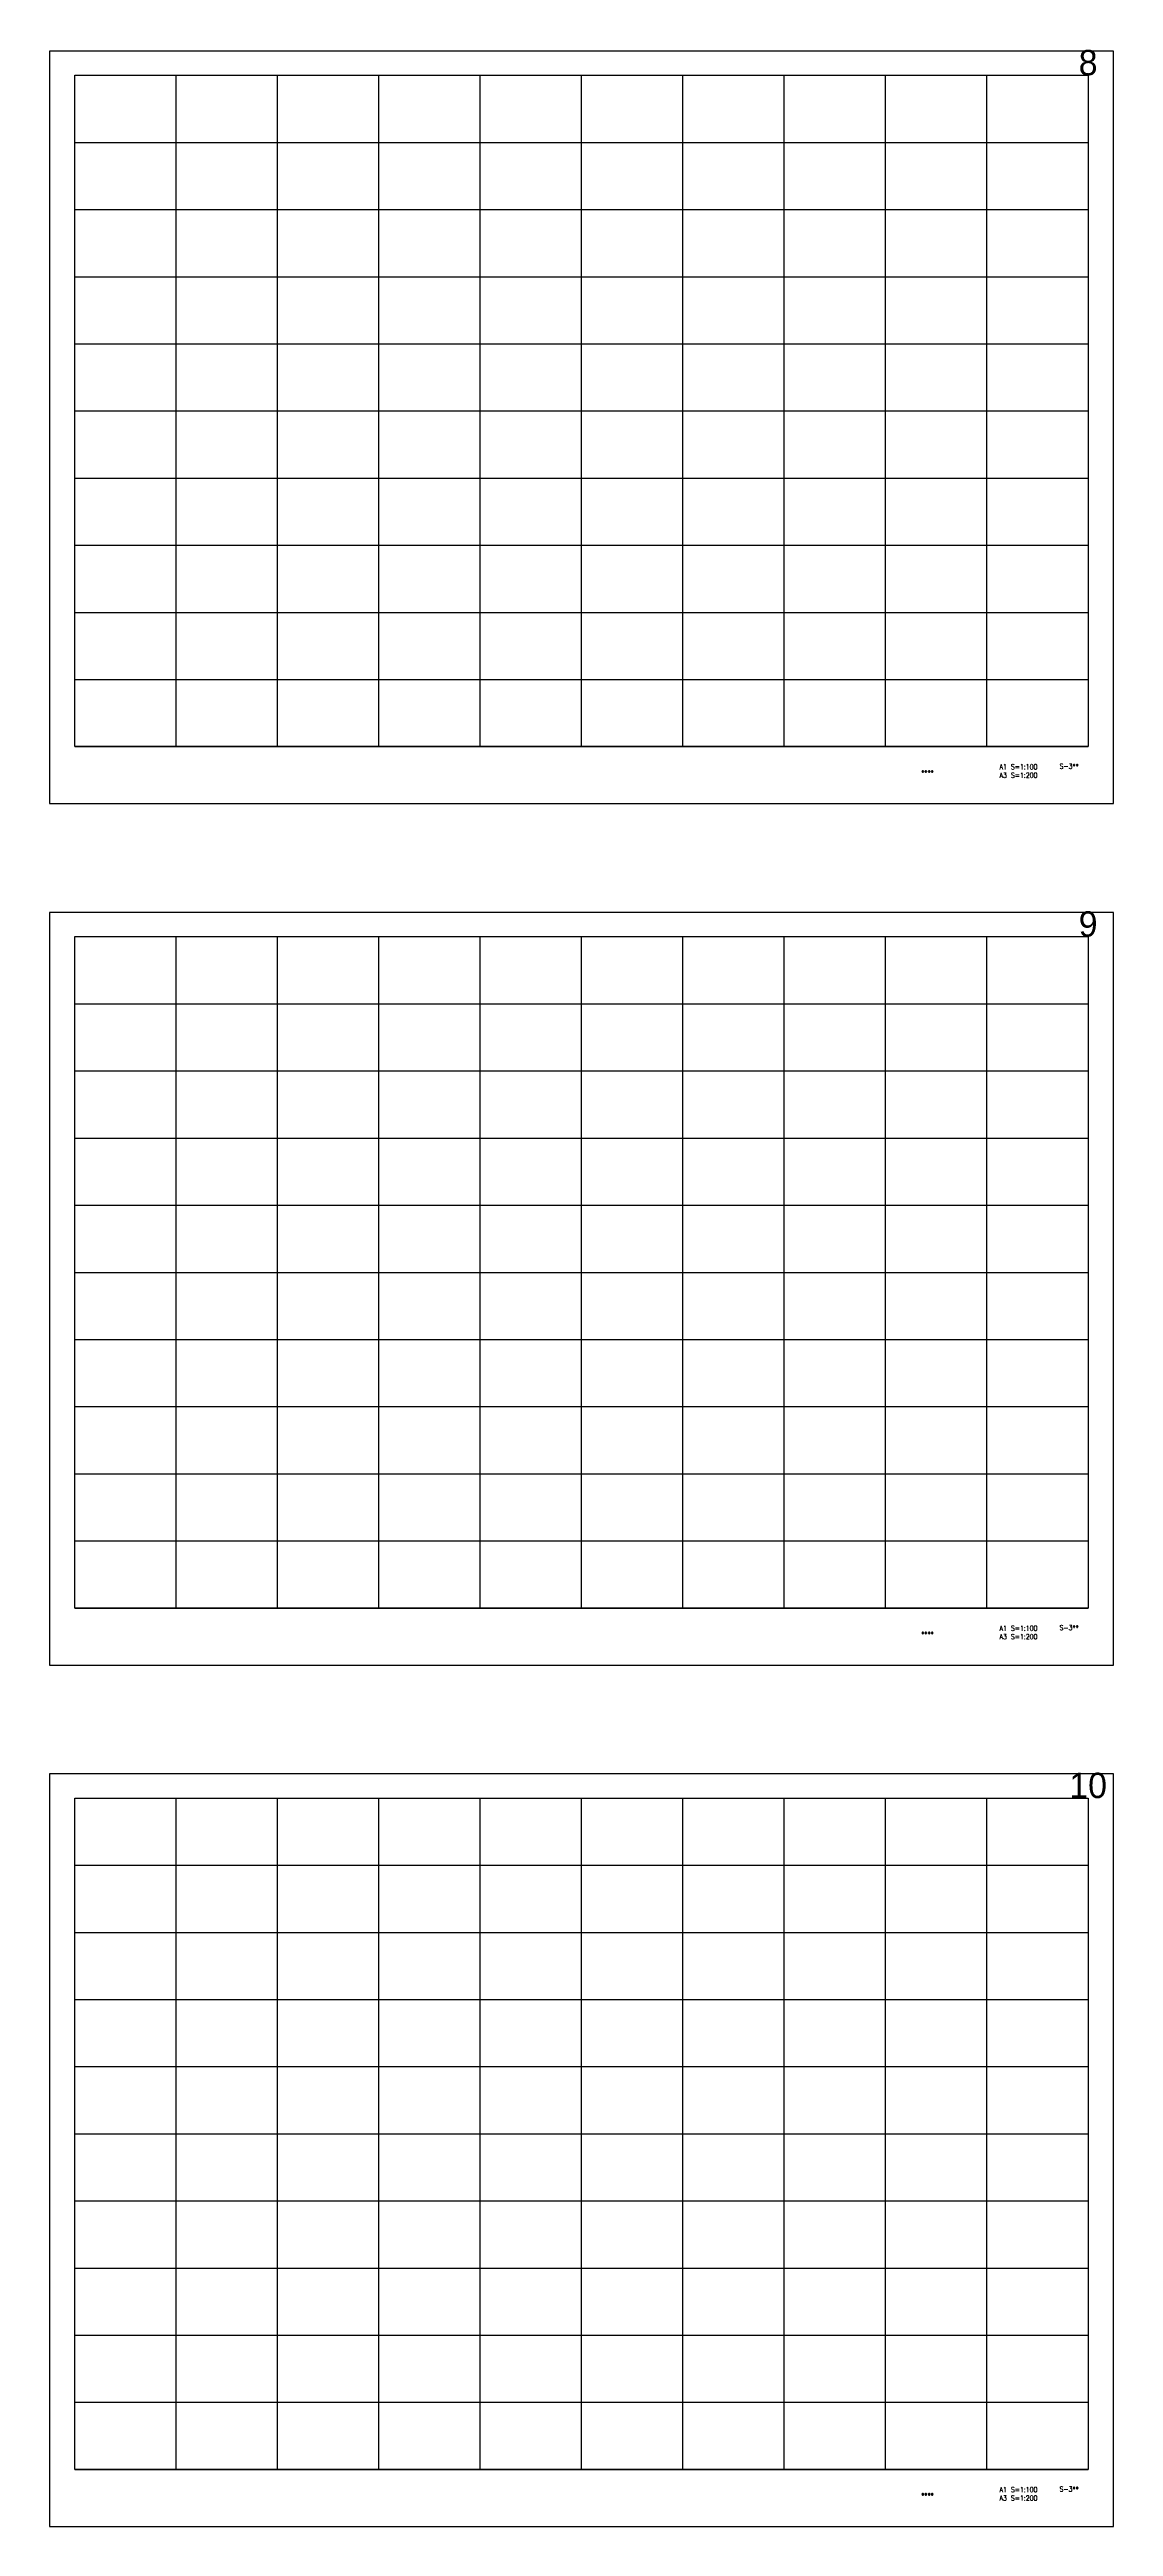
# Model space of a CAD drawing. Extents: x -668440 to 810000, y -1678500 to 210463.
# Drawn here: x 0 to 210000, y -1678500 to -1189675 of the extents above; entities that cross this region are included whole.
import ezdxf
from ezdxf.enums import TextEntityAlignment as Align

# ---------------------------------------------------------------- set-up
doc = ezdxf.new("R2010")
doc.units = 0
doc.header["$MEASUREMENT"] = 0
doc.layers.add('99_レイアウト枠', color=251, linetype='CONTINUOUS', plot=False)
doc.layers.add('99_頁番号', color=6, linetype='CONTINUOUS')
doc.styles.add('DRACAD', font='txt', dxfattribs={"width": 0.85, "bigfont": 'extfont2'})
doc.styles.get("Standard").update_dxf_attribs({"font": 'Osaka.ttc'})

msp = doc.modelspace()

# ---------------------------------------------------------------- linework, layer by layer
at = {"layer": '99_レイアウト枠'}
for p, q in [((5000, -1327250), (5000, -1194750)), ((25000, -1327250), (25000, -1194750)), ((45000, -1327250), (45000, -1194750)), ((65000, -1327250), (65000, -1194750)), ((85000, -1327250), (85000, -1194750)), ((105000, -1327250), (105000, -1194750)), ((125000, -1327250), (125000, -1194750)), ((145000, -1327250), (145000, -1194750)), ((165000, -1327250), (165000, -1194750)), ((185000, -1327250), (185000, -1194750)), ((5000, -1208000), (205000, -1208000)), ((5000, -1221250), (205000, -1221250)), ((5000, -1234500), (205000, -1234500)), ((5000, -1247750), (205000, -1247750)), ((5000, -1261000), (205000, -1261000)), ((5000, -1274250), (205000, -1274250)), ((5000, -1287500), (205000, -1287500)), ((5000, -1300750), (205000, -1300750)), ((5000, -1314000), (205000, -1314000)), ((5000, -1327250), (205000, -1327250)), ((5000, -1497250), (5000, -1364750)), ((25000, -1497250), (25000, -1364750)), ((45000, -1497250), (45000, -1364750)), ((65000, -1497250), (65000, -1364750)), ((85000, -1497250), (85000, -1364750)), ((105000, -1497250), (105000, -1364750)), ((125000, -1497250), (125000, -1364750)), ((145000, -1497250), (145000, -1364750)), ((165000, -1497250), (165000, -1364750)), ((185000, -1497250), (185000, -1364750)), ((5000, -1378000), (205000, -1378000)), ((5000, -1391250), (205000, -1391250)), ((5000, -1404500), (205000, -1404500)), ((5000, -1417750), (205000, -1417750)), ((5000, -1431000), (205000, -1431000)), ((5000, -1444250), (205000, -1444250)), ((5000, -1457500), (205000, -1457500)), ((5000, -1470750), (205000, -1470750)), ((5000, -1484000), (205000, -1484000)), ((5000, -1497250), (205000, -1497250)), ((5000, -1667250), (5000, -1534750)), ((25000, -1667250), (25000, -1534750)), ((45000, -1667250), (45000, -1534750)), ((65000, -1667250), (65000, -1534750)), ((85000, -1667250), (85000, -1534750)), ((105000, -1667250), (105000, -1534750)), ((125000, -1667250), (125000, -1534750)), ((145000, -1667250), (145000, -1534750)), ((165000, -1667250), (165000, -1534750)), ((185000, -1667250), (185000, -1534750)), ((5000, -1548000), (205000, -1548000)), ((5000, -1561250), (205000, -1561250)), ((5000, -1574500), (205000, -1574500)), ((5000, -1587750), (205000, -1587750)), ((5000, -1601000), (205000, -1601000)), ((5000, -1614250), (205000, -1614250)), ((5000, -1627500), (205000, -1627500)), ((5000, -1640750), (205000, -1640750)), ((5000, -1654000), (205000, -1654000)), ((5000, -1667250), (205000, -1667250))]:
    msp.add_line(p, q, dxfattribs=at)
for points in [[(0, -1338500), (210000, -1338500), (210000, -1190000), (0, -1190000)], [(5000, -1194750), (205000, -1194750), (205000, -1327250), (5000, -1327250)], [(0, -1508500), (210000, -1508500), (210000, -1360000), (0, -1360000)], [(5000, -1364750), (205000, -1364750), (205000, -1497250), (5000, -1497250)], [(0, -1678500), (210000, -1678500), (210000, -1530000), (0, -1530000)], [(5000, -1534750), (205000, -1534750), (205000, -1667250), (5000, -1667250)]]:
    msp.add_lwpolyline(points, close=True, dxfattribs=at)

# ---------------------------------------------------------------- texts
for s, p in [('8', (205000, -1194750)), ('9', (205000, -1364750)), ('10', (205000, -1534750))]:
    msp.add_text(s, height=5000, dxfattribs=at).set_placement(p, align=Align.CENTER)
at = {"layer": '99_頁番号', "char_height": 1000, "attachment_point": 5, "style": 'DRACAD'}
for s, insert in [('{  ****  }', (172500, -1332375)), ('A1 S=1:100^JA3 S=1:200', (191250, -1332062.5)), ('{S-3**}', (201250, -1331125)), ('{S-3**}', (201250, -1501125)), ('{  ****  }', (172500, -1502375)), ('A1 S=1:100^JA3 S=1:200', (191250, -1502062.5)), ('A1 S=1:100^JA3 S=1:200', (191250, -1672062.5)), ('{S-3**}', (201250, -1671125)), ('{  ****  }', (172500, -1672375))]:
    msp.add_mtext(s, dxfattribs=dict(at, insert=insert))

doc.saveas('drawing.dxf')
